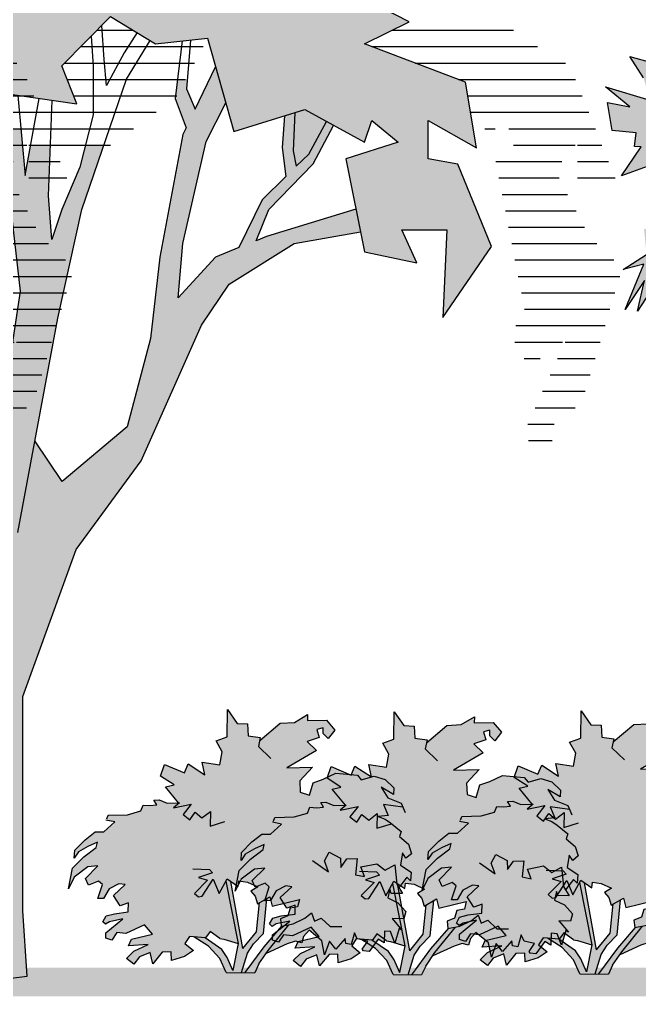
# Model space of a CAD drawing. Header units: millimetres. Extents: x 2403 to 72627, y 1744 to 50777.
# Drawn here: x 55615 to 63587, y 1921 to 14479 of the extents above; entities that cross this region are included whole.
import ezdxf

# ---------------------------------------------------------------- set-up
doc = ezdxf.new("R2010")
doc.units = ezdxf.units.MM
doc.layers.add('dwgmodels.com', color=250, linetype='Continuous')

# ---------------------------------------------------------------- blocks, each defined once
blk = doc.blocks.new('BT005')
at = {"lineweight": -2}
h = blk.add_hatch(color=256, dxfattribs=at)
h.dxf.hatch_style = 1
h.set_gradient(color1=(0, 127, 31), one_color=1, tint=1, name='INVHEMISPHERICAL')
h.paths.add_polyline_path([(-892.8, 5480.4), (-483.1, 5613.9), (-665.2, 5713.9), (-346.5, 5914.1), (-164.4, 5713.9), (131.6, 5713.9), (131.6, 5847.4), (586.8, 5580.5), (336.4, 5447.1), (1247, 5313.7), (1155.9, 5547.2), (1451.9, 5847.4), (1725, 5680.6), (2043.7, 5713.9), (2203.1, 5146.9), (2635.6, 5280.3), (2999.8, 5080.2), (3045.3, 5213.6), (3204.7, 5080.2), (2886, 4980.1), (2999.8, 4413), (3318.5, 4346.3), (3227.4, 4546.5), (3500.6, 4546.5), (3477.8, 4012.8), (3773.7, 4446.4), (3568.9, 4946.7), (3386.8, 4980.1), (3386.8, 5213.6), (3682.7, 5046.8), (3614.4, 5447.1), (2999.8, 5680.6), (3272.9, 5814), (2430.7, 6247.7), (1611.2, 6347.7), (1019.3, 6147.6), (1178.7, 5947.4), (951.1, 5947.4), (905.5, 6114.2), (427.5, 5980.8), (-50.5, 6381.1), (-346.5, 6114.2), (-892.8, 5914.1), (-983.9, 5747.3), (-1552.9, 5814), (-1666.8, 5380.4), (-1484.7, 5313.7), (-1621.2, 5213.6), (-2258.6, 5313.7), (-2326.9, 5447.1), (-2622.8, 5146.9), (-2463.5, 5080.2), (-2827.7, 4780), (-2190.3, 4613.2), (-2053.7, 4780), (-1074.9, 5146.9)])
h = blk.add_hatch(color=256, dxfattribs=at)
h.dxf.hatch_style = 1
h.set_gradient(color1=(127, 95, 63), one_color=1, tint=1, name='INVHEMISPHERICAL')
h.paths.add_polyline_path([(-647.5, 3153.7), (-813, 3588.7), (-1120.4, 3545.8), (-915.6, 3445.7), (-915.6, 3278.9), (-939.5, 3256.1), (-895.4, 2181.3), (-795.1, 1243.6), (-763.3, -41.4), (-472.7, -41.4), (-631.2, 1799.3)])
h.paths.add_polyline_path([(-1660.8, 3141.2), (-1972, 3466.1), (-2010, 3427.2), (-1735.9, 3104.2), (-2129.5, 3116.5), (-2132.3, 3042.5), (-1829.7, 3042.5), (-1388.9, 3003.9), (-1397.7, 3081.6)])
h.paths.add_polyline_path([(121, 3042.8), (34.3, 3836.4), (132.6, 4629.9), (423.2, 5292.6), (427.2, 5363.4), (289.1, 5363.4), (253.6, 5168.3), (132.8, 5463.4), (37.3, 5463.4), (131.4, 5101.2), (-88, 4454.9), (-98.2, 4536.7), (-286.1, 4075.9), (-218.2, 3374.1), (-285.9, 2380.2), (-314.1, 972.1), (-359.8, 0), (0, 0), (28.7, 806.4), (53.3, 2007.5)])
h.paths.add_polyline_path([(1638.6, 3139), (2006.1, 3967.3), (2175.7, 4215.8), (2571.4, 4464.3), (2975.5, 4534), (2947.7, 4672.4), (2401.8, 4505.7), (2340.3, 4481.1), (2416, 4671.2), (2687, 4949.2), (2811.5, 5183.7), (2635.6, 5280.3), (2512.9, 5242.5), (2497.3, 5048.5), (2519.3, 4871.4), (2375.3, 4730.8), (2234.8, 4439), (2090.9, 4381.5), (1864.7, 4133), (1893, 4464.3), (2034.3, 5085.5), (2154.4, 5320.1), (2091.8, 5542.9), (1967.3, 5282.4), (1914.6, 5406), (1919.2, 5463.4), (1860.7, 5463.4), (1846.8, 5346.4), (1913, 5168.7), (1893, 5126.9), (1751.7, 4381.5), (1695.2, 3884.5), (1553.8, 3346.1), (1158.1, 3014.8), (990.2, 3260.8), (1129.9, 4008.7), (1277.6, 4671.2), (1411.4, 5063.4), (1298.4, 5063.4), (1264.1, 4929.4), (1155.7, 4671.2), (1093.4, 4488.8), (1073.3, 4754.2), (1085.7, 5063.4), (965.7, 5063.4), (932, 4878.4), (906.1, 5163.4), (774.6, 5163.4), (818.9, 4919.8), (903.7, 4174.4), (752.8, 3188.5), (647.1, 3640), (567.9, 4230.4), (235.8, 4865.2), (170.9, 4717.2), (277.2, 4612.4), (488.6, 3813.6), (491.8, 3188.5), (647.1, 2320.2), (638.8, 662.1), (652.2, -34.7), (943.4, 0), (917.8, 399), (917.7, 1704.3), (1242.9, 2600.6)])
blk.add_line((652.2, -34.7), (943.4, 0), dxfattribs=at)
at = {"color": 0, "linetype": 'ByBlock'}
for points in [[(336.4, 5447.1), (1247, 5313.7), (1155.9, 5547.2), (1451.9, 5847.4), (1725, 5680.6), (2043.7, 5713.9), (2203.1, 5146.9), (2635.6, 5280.3), (2999.8, 5080.2), (3045.3, 5213.6), (3204.7, 5080.2), (2886, 4980.1), (2999.8, 4413), (3318.5, 4346.3), (3227.4, 4546.5), (3500.6, 4546.5), (3477.8, 4012.8), (3773.7, 4446.4), (3568.9, 4946.7), (3386.8, 4980.1), (3386.8, 5213.6), (3682.7, 5046.8), (3614.4, 5447.1), (2999.8, 5680.6), (3272.9, 5814), (2430.7, 6247.7)], [(1613.4, 5748.7), (1535.1, 5624.4), (1426.7, 5425.8), (1413.2, 5584.7), (1398.2, 5792.9)], [(1333.5, 5727.3), (1345.4, 5545), (1345.4, 5247.1), (1264.1, 4929.4), (1155.7, 4671.2), (1093.4, 4488.8), (1073.3, 4754.2), (1096.7, 5335.7)], [(1369, 5763.4), (1589.5, 5763.4)], [(3169.2, 5763.4), (3908.6, 5763.4)], [(886.3, 2704.2), (1129.9, 4008.7), (1277.6, 4671.2), (1548.7, 5465.6), (1692.8, 5700.3)], [(1888.5, 5697.7), (1846.8, 5346.4), (1913, 5168.7), (1893, 5126.9), (1751.7, 4381.5), (1695.2, 3884.5), (1553.8, 3346.1), (1158.1, 3014.8), (990.2, 3260.8)], [(1270.5, 5663.4), (2016.6, 5663.4)], [(1938.4, 5702.9), (1914.6, 5406), (1967.3, 5282.4), (2090.9, 5541.1)], [(3045.1, 5663.4), (4053.5, 5663.4)], [(1171.9, 5563.4), (1963, 5563.4)], [(3308.4, 5563.4), (4224.1, 5563.4)], [(1188.6, 5463.4), (1909.5, 5463.4)], [(3571.6, 5463.4), (4285.6, 5463.4)], [(235.8, 4865.2), (567.9, 4230.4), (647.1, 3640), (752.8, 3188.5), (903.7, 4174.4), (818.9, 4919.8), (733.6, 5388.9)], [(306.7, 5363.4), (907.8, 5363.4)], [(887.6, 5366.3), (932, 4878.4), (1017.3, 5347.3)], [(1227.6, 5363.4), (1855.9, 5363.4)], [(3628.7, 5363.4), (4325.9, 5363.4)], [(2512.9, 5242.5), (2497.3, 5048.5), (2519.3, 4871.4), (2375.3, 4730.8), (2234.8, 4439), (2090.9, 4381.5), (1864.7, 4133), (1893, 4464.3), (2034.3, 5085.5), (2154.4, 5320.1)], [(490.9, 5263.4), (1730.8, 5263.4)], [(2574.4, 5261.4), (2565.1, 5028.7), (2583.5, 4934.1), (2659.9, 5008.8), (2768.3, 5207.4)], [(3645.7, 5263.4), (4366.2, 5263.4)], [(2947.7, 4672.4), (2401.8, 4505.7), (2340.3, 4481.1), (2416, 4671.2), (2687, 4949.2), (2811.5, 5183.7)], [(722.4, 5163.4), (1591, 5163.4)], [(3732.5, 5163.4), (3796.2, 5163.4)], [(3879.5, 5163.4), (4406.6, 5163.4)], [(953.9, 5063.4), (1451.3, 5063.4)], [(3908.7, 5063.4), (4283.5, 5063.4)], [(4297.3, 5063.4), (4446.9, 5063.4)], [(3799.8, 4963.4), (4201.7, 4963.4)], [(4297.3, 4963.4), (4487.2, 4963.4)], [(3819.3, 4863.4), (4186.3, 4863.4)], [(4297.3, 4863.4), (4527.5, 4863.4)], [(3838.8, 4763.4), (4237.5, 4763.4)], [(3858.3, 4663.4), (4288.7, 4663.4)], [(943.4, 0), (917.8, 399), (917.7, 1704.3), (1242.9, 2600.6), (1638.6, 3139), (2006.1, 3967.3), (2175.7, 4215.8), (2571.4, 4464.3), (2975.5, 4534)], [(3877.8, 4563.4), (4339.9, 4563.4)], [(3897.3, 4463.4), (4416.5, 4463.4)], [(3916.8, 4363.4), (4518.9, 4363.4)], [(3936.3, 4263.4), (4555.6, 4263.4)], [(3955.8, 4163.4), (4525.6, 4163.4)], [(3975.3, 4063.4), (4495.5, 4063.4)], [(3922.1, 3963.4), (4465.5, 3963.4)], [(3915.6, 3863.4), (4207.2, 3863.4)], [(4221.8, 3863.4), (4435.5, 3863.4)], [(3972.5, 3763.4), (4070.7, 3763.4)], [(4176.3, 3763.4), (4405.4, 3763.4)], [(4130.8, 3663.4), (4375.4, 3663.4)], [(4085.3, 3563.4), (4345.4, 3563.4)], [(4039.8, 3463.4), (4282.6, 3463.4)], [(3994.3, 3363.4), (4155.2, 3363.4)], [(3998.3, 3263.4), (4143.8, 3263.4)]]:
    blk.add_lwpolyline(points, dxfattribs=at)
blk = doc.blocks.new('Bush 2 Elev_122')
h = blk.add_hatch(color=256)
h.dxf.hatch_style = 1
h.set_gradient(color1=(0, 127, 31), one_color=1, tint=1, name='SPHERICAL')
h.paths.add_polyline_path([(472.4, 1477.1), (469.1, 1569.2), (570.8, 1681.8), (363.7, 1674.5), (603.5, 1816.1), (527.2, 1888.8), (625.2, 1921.5), (607.1, 1986.8), (657.9, 2001.4), (657.9, 1954.2), (697.9, 1914.2), (752.4, 1983.2), (684.8, 2063.1), (530.8, 2059.5), (532.1, 2109.1), (425.5, 2045), (308.1, 2038), (142.2, 1898.3), (147.5, 1922.3), (47.8, 1936), (42.4, 2033.8), (-40.3, 2036.9), (-119.3, 2150.3), (-123, 1928.1), (-212.9, 1895.7), (-162.7, 1805.7), (-181, 1699.9), (-326.3, 1721.7), (-304.5, 1620), (-438.9, 1707.3), (-470.3, 1634.1), (-631.4, 1703.6), (-664.1, 1609.1), (-553, 1536.8), (-624.1, 1522), (-516.8, 1391), (-509.1, 1391.3), (-513.8, 1387.3), (-516.8, 1391), (-609.6, 1387.6), (-674.9, 1414.4), (-717.3, 1412.3), (-693.2, 1375.6), (-751.3, 1369.4), (-805.7, 1373.1), (-825.1, 1326.5), (-931.8, 1295.1), (-1089.8, 1289.8), (-1105.1, 1250.9), (-1036.4, 1236.5), (-1125.4, 1155.1), (-1194.4, 1155.9), (-1276, 1091.6), (-1361.8, 1006.3), (-1365.1, 940.9), (-1331.6, 991.9), (-1256.1, 1035.6), (-1176.6, 1071.2), (-1186, 1029.3), (-1287.5, 951.9), (-1380.7, 860.8), (-1413.1, 692.4), (-1365.1, 788.3), (-1256.1, 871.9), (-1172.4, 879.7), (-1274.3, 777.4), (-1248.8, 723), (-1168.9, 755.6), (-1136.2, 726.6), (-1172.4, 612.9), (-1126.4, 615), (-1080.3, 693.3), (-1001.9, 733.8), (-951, 726.6), (-1045.8, 639), (-991.4, 553.2), (-923.4, 578.3), (-926, 506.1), (-1038.2, 490.5), (-1107.2, 472.4), (-1132.6, 425.1), (-1111.2, 404.1), (-1078.1, 425.1), (-969.4, 447.5), (-1108.6, 335.6), (-1109.7, 292.7), (-1060, 276.2), (-1018.6, 337.7), (-946.4, 328.3), (-794.8, 399.7), (-729.5, 323.4), (-900.2, 283.5), (-923.4, 228.9), (-765.4, 239.3), (-881.6, 186), (-940.1, 127.3), (-882, 80.1), (-834.5, 139.9), (-747.6, 174.5), (-725.8, 83.7), (-649.6, 178.2), (-577.1, 179.7), (-573.9, 110.6), (-469.3, 143.1), (-395, 191.2), (-465.1, 248.7), (-428, 305.3), (-297.3, 294.4), (-260.9, 345.2), (-182.6, 288.5), (-148.6, 283.3), (-33, 248.7), (-133.3, 754.9), (-122.9, 773.8), (-33, 712.3), (-26.7, 757.3), (42.4, 747.8), (127.7, 708.4), (69.6, 672.1), (105.2, 631.7), (124, 571), (225.7, 628.5), (243.9, 552.3), (465.4, 606.7), (450.9, 545), (389.2, 534.1), (370.9, 472.7), (310.2, 448.6), (316.5, 388.8), (379.6, 400.4), (211.9, 192.2), (194.8, 167.3), (366.7, 244.6), (433.7, 266.5), (485, 254), (499.6, 306.3), (543.6, 355.5), (647.2, 270.7), (670.2, 155.6), (710.3, 266.3), (760.2, 201.7), (837.5, 287.5), (843.4, 247.7), (886.8, 240.4), (914, 335.6), (936, 285.4), (1020.7, 266.5), (976.8, 201.7), (986.7, 189.1), (1032.2, 182.3), (1106.5, 282.2), (1154.6, 254), (1156.2, 349.2), (1205.9, 344.5), (1240.4, 252.1), (1277.9, 381.2), (1219.2, 450.1), (1314.2, 448.6), (1330.4, 507.2), (1264.5, 579.4), (1183.9, 619.7), (1199.6, 690.3), (1212.2, 655.8), (1304.1, 655), (1274.5, 701.7), (1338.8, 787.1), (1368.1, 756.2), (1373.3, 828.4), (1287.5, 884.9), (1303.2, 984.3), (1331.5, 941.4), (1376.5, 978), (1351.4, 1054.4), (1278.1, 1118.2), (1292.8, 1158.5), (1206.4, 1229.2), (1162, 1257.4), (1106.5, 1280.4), (1187.1, 1287.7), (1149.4, 1376.7), (1306.2, 1356), (1291.7, 1389.2), (1183.9, 1432.6), (1130.6, 1517.9), (1230, 1458.3), (1232.1, 1512.7), (1162.7, 1581), (1072, 1606.9), (968.4, 1578.6), (938.1, 1616.3), (762.3, 1632), (657.9, 1583.7), (578, 1554.7), (546.7, 1453.1)])
h = blk.add_hatch(color=256)
h.dxf.hatch_style = 1
h.set_gradient(color1=(127, 95, 63), one_color=1, tint=1, name='SPHERICAL')
h.paths.add_polyline_path([(211.9, 192.2), (379.6, 400.4), (323.6, 390.1), (178.7, 221.8), (24.2, 11.7), (103.3, 10.8), (136.5, 82.4)])
h.paths.add_polyline_path([(173.1, 329.9), (201.6, 614.9), (140.1, 580.1), (116.7, 343.4), (6.5, 206.4), (-92.4, 752.9), (-122.9, 773.8), (-133.3, 754.9), (-33, 248.7), (-75.6, 29.7), (-120.9, 134.2), (-164.8, 200.1), (-302, 294.8), (-392.1, 302.3), (-272.6, 225.7), (-180.5, 127.4), (-129.2, 13.3), (-5.2, 12), (42, 170.4), (91.3, 245.7)])
blk.add_line((-129.2, 13.3), (103.3, 10.8))
at = {"layer": 'dwgmodels.com', "linetype": 'Continuous'}
for p, q in [((-123, 1928.1), (-119.3, 2150.3)), ((-119.3, 2150.3), (-40.3, 2036.9)), ((425.5, 2045), (532.1, 2109.1)), ((532.1, 2109.1), (530.8, 2059.5)), ((-40.3, 2036.9), (42.4, 2033.8)), ((42.4, 2033.8), (47.8, 1936)), ((142.2, 1898.3), (308.1, 2038)), ((308.1, 2038), (425.5, 2045)), ((530.8, 2059.5), (684.8, 2063.1)), ((657.9, 2001.4), (607.1, 1986.8)), ((607.1, 1986.8), (625.2, 1921.5)), ((657.9, 1954.2), (657.9, 2001.4)), ((684.8, 2063.1), (752.4, 1983.2)), ((-212.9, 1895.7), (-123, 1928.1)), ((47.8, 1936), (147.5, 1922.3)), ((147.5, 1922.3), (131.3, 1848.8)), ((625.2, 1921.5), (527.2, 1888.8)), ((697.9, 1914.2), (657.9, 1954.2)), ((752.4, 1983.2), (697.9, 1914.2)), ((-162.7, 1805.7), (-212.9, 1895.7)), ((131.3, 1848.8), (233, 1750.8)), ((527.2, 1888.8), (603.5, 1816.1)), ((-181, 1699.9), (-162.7, 1805.7)), ((603.5, 1816.1), (363.7, 1674.5)), ((-664.1, 1609.1), (-631.4, 1703.6)), ((-631.4, 1703.6), (-470.3, 1634.1)), ((-470.3, 1634.1), (-438.9, 1707.3)), ((-438.9, 1707.3), (-304.5, 1620)), ((-304.5, 1620), (-326.3, 1721.7)), ((-326.3, 1721.7), (-181, 1699.9)), ((363.7, 1674.5), (570.8, 1681.8)), ((570.8, 1681.8), (469.1, 1569.2)), ((-553, 1536.8), (-664.1, 1609.1)), ((657.9, 1583.7), (762.3, 1632)), ((762.3, 1632), (938.1, 1616.3)), ((938.1, 1616.3), (968.4, 1578.6)), ((968.4, 1578.6), (1072, 1606.9)), ((1072, 1606.9), (1162.7, 1581)), ((-624.1, 1522), (-553, 1536.8)), ((-516.8, 1391), (-624.1, 1522)), ((469.1, 1569.2), (472.4, 1477.1)), ((546.7, 1453.1), (578, 1554.7)), ((578, 1554.7), (657.9, 1583.7)), ((1230, 1458.3), (1130.6, 1517.9)), ((1130.6, 1517.9), (1183.9, 1432.6)), ((1162.7, 1581), (1232.1, 1512.7)), ((1232.1, 1512.7), (1230, 1458.3)), ((472.4, 1477.1), (546.7, 1453.1)), ((1183.9, 1432.6), (1291.7, 1389.2)), ((-825.1, 1326.5), (-805.7, 1373.1)), ((-805.7, 1373.1), (-751.3, 1369.4)), ((-751.3, 1369.4), (-693.2, 1375.6)), ((-717.3, 1412.3), (-674.9, 1414.4)), ((-693.2, 1375.6), (-717.3, 1412.3)), ((-674.9, 1414.4), (-609.6, 1387.6)), ((-609.6, 1387.6), (-509.1, 1391.3)), ((-509.1, 1391.3), (-558.2, 1349.5)), ((-558.2, 1349.5), (-413.5, 1380.3)), ((-413.5, 1380.3), (-478.9, 1296.8)), ((1306.2, 1356), (1149.4, 1376.7)), ((1149.4, 1376.7), (1187.1, 1287.7)), ((1291.7, 1389.2), (1325.3, 1312.4)), ((-1101.3, 1260.5), (-1089.8, 1289.8)), ((-1089.8, 1289.8), (-931.8, 1295.1)), ((-931.8, 1295.1), (-825.1, 1326.5)), ((-478.9, 1296.8), (-424.4, 1253.2)), ((-424.4, 1253.2), (-381.4, 1316)), ((-381.4, 1316), (-327, 1268.9)), ((-327, 1268.9), (-257.3, 1322.2)), ((-257.3, 1322.2), (-260.9, 1202.4)), ((1187.1, 1287.7), (1106.5, 1280.4)), ((1106.5, 1280.4), (1162, 1257.4)), ((-1125.4, 1155.1), (-1036.4, 1236.5)), ((-1036.4, 1236.5), (-1108.6, 1251.6)), ((-260.9, 1202.4), (-141.1, 1238.7)), ((1162, 1257.4), (1206.4, 1229.2)), ((1206.4, 1229.2), (1292.8, 1158.5)), ((-1276, 1091.6), (-1194.4, 1155.9)), ((-1194.4, 1155.9), (-1125.4, 1155.1)), ((1292.8, 1158.5), (1278.1, 1118.2)), ((1278.1, 1118.2), (1351.4, 1054.4)), ((-1361.8, 1006.3), (-1276, 1091.6)), ((-1256.1, 1035.6), (-1331.6, 991.9)), ((-1176.6, 1071.2), (-1256.1, 1035.6)), ((-1186, 1029.3), (-1176.6, 1071.2)), ((1351.4, 1054.4), (1376.5, 978)), ((-1365.1, 940.9), (-1361.8, 1006.3)), ((-1331.6, 991.9), (-1365.1, 940.9)), ((-1287.5, 951.9), (-1186, 1029.3)), ((669.1, 919.4), (706.8, 990.6)), ((706.8, 990.6), (798.9, 940.4)), ((1303.2, 984.3), (1287.5, 884.9)), ((1331.5, 941.4), (1303.2, 984.3)), ((1376.5, 978), (1331.5, 941.4)), ((-1380.7, 860.8), (-1287.5, 951.9)), ((-1274.3, 777.4), (-1172.4, 879.7)), ((-1172.4, 879.7), (-1256.1, 871.9)), ((572.9, 922.6), (701.6, 831.6)), ((701.6, 831.6), (669.1, 919.4)), ((798.9, 940.4), (802.2, 867.1)), ((802.2, 867.1), (850.2, 936.2)), ((850.2, 936.2), (933.9, 939.3)), ((933.9, 939.3), (920.8, 807)), ((965.3, 870.3), (1095, 896.4)), ((1095, 896.4), (1162, 843.1)), ((1162, 843.1), (1240.4, 888.1)), ((1240.4, 888.1), (1257.2, 729)), ((1287.5, 884.9), (1373.3, 828.4)), ((-1413.1, 692.4), (-1380.7, 860.8)), ((-1256.1, 871.9), (-1365.1, 788.3)), ((-402.6, 853.7), (-264.6, 850.1)), ((-240.1, 821.1), (-354.2, 784.5)), ((-264.6, 850.1), (-240.1, 821.1)), ((920.8, 807), (993.5, 792.8)), ((993.5, 792.8), (965.3, 870.3)), ((1373.3, 828.4), (1368.1, 756.2)), ((-1365.1, 788.3), (-1413.1, 692.4)), ((-1248.8, 723), (-1274.3, 777.4)), ((-1168.9, 755.6), (-1248.8, 723)), ((-1172.4, 612.9), (-1136.2, 726.6)), ((-1136.2, 726.6), (-1168.9, 755.6)), ((-1001.9, 733.8), (-1080.3, 693.3)), ((-1045.8, 639), (-951, 726.6)), ((-951, 726.6), (-1001.9, 733.8)), ((-282.7, 762.9), (-387.7, 655.8)), ((-354.2, 784.5), (-282.7, 762.9)), ((-326.3, 632.2), (-235.5, 770.2)), ((-235.5, 770.2), (-188.3, 653.9)), ((-188.3, 653.9), (-122.9, 773.8)), ((-133.3, 754.9), (-33, 248.7)), ((-122.9, 773.8), (-33, 712.3)), ((6.5, 206.4), (-92.4, 752.9)), ((-33, 712.3), (-26.7, 757.3)), ((-26.7, 757.3), (42.4, 747.8)), ((42.4, 747.8), (127.7, 708.4)), ((1257.2, 729), (1304.1, 655)), ((1338.8, 787.1), (1274.5, 701.7)), ((1368.1, 756.2), (1338.8, 787.1)), ((-1080.3, 693.3), (-1126.4, 615)), ((-991.4, 553.2), (-1045.8, 639)), ((-387.7, 655.8), (-355.4, 628.5)), ((127.7, 708.4), (69.6, 672.1)), ((69.6, 672.1), (105.2, 631.7)), ((1199.6, 690.3), (1183.9, 619.7)), ((1212.2, 655.8), (1199.6, 690.3)), ((1304.1, 655), (1212.2, 655.8)), ((-1126.4, 615), (-1172.4, 612.9)), ((-923.4, 578.3), (-991.4, 553.2)), ((-926, 506.1), (-923.4, 578.3)), ((-355.4, 628.5), (-326.3, 632.2)), ((105.2, 631.7), (124, 571)), ((116.7, 343.4), (140.1, 580.1)), ((124, 571), (225.7, 628.5)), ((173.1, 329.9), (201.6, 614.9)), ((225.7, 628.5), (243.9, 552.3)), ((243.9, 552.3), (465.4, 606.7)), ((465.4, 606.7), (450.9, 545)), ((1183.9, 619.7), (1264.5, 579.4)), ((1264.5, 579.4), (1330.4, 507.2)), ((-1107.2, 472.4), (-1038.2, 490.5)), ((-1038.2, 490.5), (-926, 506.1)), ((389.2, 534.1), (370.9, 472.7)), ((450.9, 545), (389.2, 534.1)), ((509, 454.2), (562.4, 496.7)), ((562.4, 496.7), (587.5, 430.8)), ((1330.4, 507.2), (1314.2, 448.6)), ((-1132.6, 425.1), (-1107.2, 472.4)), ((-1111.2, 404.1), (-1132.6, 425.1)), ((-1078.1, 425.1), (-1111.2, 404.1)), ((-1108.6, 335.6), (-969.4, 447.5)), ((-969.4, 447.5), (-1078.1, 425.1)), ((-794.8, 399.7), (-946.4, 328.3)), ((-729.5, 323.4), (-794.8, 399.7)), ((211.9, 192.2), (379.6, 400.4)), ((370.9, 472.7), (310.2, 448.6)), ((310.2, 448.6), (316.5, 388.8)), ((316.5, 388.8), (413.8, 406.7)), ((413.8, 406.7), (509, 454.2)), ((587.5, 430.8), (643, 454.9)), ((643, 454.9), (716, 385.2)), ((1314.2, 448.6), (1219.2, 450.1)), ((1219.2, 450.1), (1298, 357.6)), ((-1109.7, 292.7), (-1108.6, 335.6)), ((-1018.6, 337.7), (-1060, 276.2)), ((-946.4, 328.3), (-1018.6, 337.7)), ((-900.2, 283.5), (-729.5, 323.4)), ((-260.9, 345.2), (-297.3, 294.4)), ((-182.6, 288.5), (-260.9, 345.2)), ((6.5, 206.4), (116.7, 343.4)), ((91.3, 245.7), (173.1, 329.9)), ((178.7, 221.8), (323.6, 390.1)), ((543.6, 355.5), (499.6, 306.3)), ((647.2, 270.7), (543.6, 355.5)), ((716, 385.2), (810.5, 385.2)), ((914, 335.6), (886.8, 240.4)), ((936, 285.4), (914, 335.6)), ((1156.2, 349.2), (1154.6, 254)), ((1205.9, 344.5), (1156.2, 349.2)), ((1240.4, 252.1), (1205.9, 344.5)), ((1275, 371.2), (1240.4, 252.1)), ((1298, 357.6), (1275, 371.2)), ((-1060, 276.2), (-1109.7, 292.7)), ((-923.4, 228.9), (-900.2, 283.5)), ((-765.4, 239.3), (-923.4, 228.9)), ((-881.6, 186), (-765.4, 239.3)), ((-428, 305.3), (-465.1, 248.7)), ((-465.1, 248.7), (-395, 191.2)), ((-297.3, 294.4), (-428, 305.3)), ((-272.6, 225.7), (-392.1, 302.3)), ((-164.8, 200.1), (-302, 294.8)), ((-182.6, 288.5), (-148.6, 283.3)), ((-148.6, 283.3), (-33, 248.7)), ((-33, 248.7), (-75.6, 29.7)), ((42, 170.4), (91.3, 245.7)), ((366.7, 244.6), (194.8, 167.3)), ((433.7, 266.5), (366.7, 244.6)), ((485, 254), (433.7, 266.5)), ((499.6, 306.3), (485, 254)), ((670.2, 155.6), (647.2, 270.7)), ((710.3, 266.3), (670.2, 155.6)), ((760.2, 201.7), (710.3, 266.3)), ((837.5, 287.5), (760.2, 201.7)), ((843.4, 247.7), (837.5, 287.5)), ((886.8, 240.4), (843.4, 247.7)), ((1020.7, 266.5), (936, 285.4)), ((976.8, 201.7), (1020.7, 266.5)), ((1106.5, 282.2), (1032.2, 182.3)), ((1154.6, 254), (1106.5, 282.2)), ((-940.1, 127.3), (-881.6, 186)), ((-747.6, 174.5), (-834.5, 139.9)), ((-725.8, 83.7), (-747.6, 174.5)), ((-649.6, 178.2), (-725.8, 83.7)), ((-577.1, 179.7), (-649.6, 178.2)), ((-573.9, 110.6), (-577.1, 179.7)), ((-395, 191.2), (-469.3, 143.1)), ((-180.5, 127.4), (-272.6, 225.7)), ((-120.9, 134.2), (-164.8, 200.1)), ((-5.2, 12), (42, 170.4)), ((24.2, 11.7), (178.7, 221.8)), ((136.5, 82.4), (211.9, 192.2)), ((986.7, 189.1), (976.8, 201.7)), ((1032.2, 182.3), (986.7, 189.1)), ((-882, 80.1), (-940.1, 127.3)), ((-834.5, 139.9), (-882, 80.1)), ((-469.3, 143.1), (-573.9, 110.6)), ((-129.2, 13.3), (-180.5, 127.4)), ((-74.8, 28), (-120.9, 134.2)), ((136.5, 82.4), (103.3, 10.8))]:
    blk.add_line(p, q, dxfattribs=at)
blk = doc.blocks.new('I_SITE2D_TREE_ELEV_Deciduous 4_P')
at = {"color": 0, "linetype": 'ByBlock', "lineweight": -2}
for points in [[(-5.197, 13.51), (-5.516, 13.015), (-5.385, 13.609), (-5.76, 13.044), (-5.393, 13.927), (-5.795, 13.826), (-5.343, 14.112)], [(-5.187, 15.877), (-5.828, 15.644), (-5.447, 16.202), (-5.579, 16.213), (-5.542, 16.476), (-6.008, 16.522), (-6.102, 17.067), (-5.667, 16.981), (-6.141, 17.369), (-5.277, 17.112)], [(-5.4, 17.545), (-5.668, 17.959), (-5.248, 17.843)]]:
    blk.add_lwpolyline(points, dxfattribs=at)
blk = doc.blocks.new('*U8')
at = {"layer": 'dwgmodels.com', "color": 69, "linetype": 'Continuous', "lineweight": -3, "xscale": 663.9147824727843, "yscale": 663.9147824727843, "zscale": 663.9147824727843}
blk.add_blockref('I_SITE2D_TREE_ELEV_Deciduous 4_P', (0, 0), dxfattribs=at)
blk = doc.blocks.new('tree 1 side')
at = {"lineweight": -2}
h = blk.add_hatch(color=256, dxfattribs=at)
h.dxf.hatch_style = 1
h.set_gradient(color1=(0, 127, 31), one_color=1, tint=1, name='SPHERICAL')
h.paths.add_polyline_path([(0.1229, 4.7235), (0.0064, 4.783), (-0.1571, 4.8227), (-0.3184, 4.86), (-0.3424, 4.939), (-0.2127, 4.9885), (-0.1975, 4.8923), (-0.0543, 4.9269), (-0.1343, 5.0841), (-0.1161, 5.0952), (-0.1264, 5.2133), (-0.2008, 5.1891), (-0.2144, 5.1198), (-0.3014, 5.0484), (-0.3302, 5.1453), (-0.3624, 5.2684), (-0.1783, 5.2437), (-0.1766, 5.3271), (-0.3037, 5.3309), (-0.2181, 5.4087), (-0.3457, 5.4864), (-0.4271, 5.3647), (-0.4587, 5.2509), (-0.5728, 5.312), (-0.5356, 5.4239), (-0.4884, 5.4972), (-0.5596, 5.5524), (-0.6067, 5.483), (-0.6331, 5.4303), (-0.6831, 5.6316), (-0.7667, 5.6657), (-0.7899, 5.5594), (-0.7355, 5.4869), (-0.7039, 5.3979), (-0.7909, 5.41), (-0.8497, 5.4748), (-0.9212, 5.476), (-0.884, 5.5895), (-0.9809, 5.6777), (-0.9742, 5.4507), (-1.0605, 5.5105), (-1.1108, 5.5885), (-1.191, 5.6224), (-1.2503, 5.5815), (-1.2949, 5.5297), (-1.2866, 5.7361), (-1.2334, 5.7319), (-1.2523, 5.8362), (-1.2945, 5.7865), (-1.2549, 5.9835), (-1.3637, 6.0842), (-1.4265, 6.1367), (-1.4813, 6.0381), (-1.6249, 6.104), (-1.524, 5.847), (-1.5919, 6.0054), (-1.733, 6.0144), (-1.6059, 5.7975), (-1.7018, 5.7879), (-1.7381, 5.909), (-1.8771, 5.9475), (-1.7883, 5.8102), (-1.7474, 5.6668), (-2.0337, 5.7521), (-1.8768, 5.6236), (-2.0209, 5.6521), (-1.9898, 5.4716), (-1.8354, 5.4562), (-1.8475, 5.3693), (-1.8039, 5.3655), (-1.9299, 5.1806), (-1.7176, 5.2579), (-1.6626, 5.3269), (-1.5754, 5.2727), (-1.7187, 5.1523), (-1.6034, 5.0212), (-1.5587, 5.123), (-1.4858, 5.1513), (-1.4541, 5.1117), (-1.5523, 5.009), (-1.579, 4.9149), (-1.3865, 4.8994), (-1.3171, 5.0199), (-1.243, 4.9521), (-1.2987, 4.9054), (-1.3775, 4.8035), (-1.2948, 4.8216), (-1.191, 4.7928), (-1.237, 4.5342), (-1.5394, 4.7794), (-1.4462, 4.6499), (-1.587, 4.6646), (-1.5648, 4.7488), (-1.6707, 4.78), (-1.7854, 4.8412), (-1.7695, 4.6734), (-1.919, 4.5789), (-1.7861, 4.6123), (-1.9076, 4.3198), (-1.7832, 4.507), (-1.8268, 4.3102), (-1.7212, 4.4739), (-1.6323, 4.4657), (-1.7457, 4.2944), (-1.5892, 4.2869), (-1.5068, 4.3823), (-1.5214, 4.4921), (-1.3351, 4.4434), (-1.4215, 4.418), (-1.3494, 4.2276), (-1.2234, 4.4023), (-1.0994, 4.3349), (-1.1273, 4.4636), (-0.877, 4.4453), (-0.8784, 4.2504), (-1.0036, 4.3098), (-1.0835, 4.2506), (-1.1835, 4.2037), (-1.282, 4.0931), (-1.1234, 3.9997), (-0.9408, 4.0267), (-0.8521, 3.9332), (-0.9701, 3.7951), (-0.8275, 3.8184), (-0.8733, 3.6933), (-0.6722, 3.7035), (-0.6219, 3.5437), (-0.6128, 3.6984), (-0.5208, 3.6622), (-0.4371, 3.6644), (-0.5154, 3.7733), (-0.4169, 3.7549), (-0.2052, 3.8203), (-0.1096, 3.8237), (-0.1659, 3.6809), (-0.0508, 3.6754), (-0.0727, 3.5969), (0.0546, 3.6328), (0.1186, 3.8071), (0.2035, 3.7871), (0.1362, 3.6767), (0.2181, 3.5949), (0.3584, 3.616), (0.3549, 3.7576), (0.4589, 3.8521), (0.6208, 3.8267), (0.6237, 3.8879), (0.7094, 3.8861), (0.8158, 3.7815), (0.8986, 3.6838), (1.0865, 3.5373), (1.0124, 3.5329), (0.9277, 3.5074), (0.8928, 3.5625), (0.7812, 3.5224), (0.8522, 3.4275), (0.7923, 3.4224), (0.9583, 3.3525), (0.874, 3.2531), (0.983, 3.2519), (0.9854, 3.254), (1.1515, 3.1506), (1.0877, 3.2309), (1.0586, 3.3357), (1.1743, 3.2467), (1.3048, 3.1966), (1.2372, 3.3971), (1.3597, 3.2974), (1.5157, 3.2803), (1.4057, 3.3452), (1.3524, 3.441), (1.3366, 3.5275), (1.204, 3.5356), (1.0546, 3.6184), (1.1295, 3.6528), (1.1128, 3.8366), (1.316, 3.8428), (1.1156, 3.978), (1.0593, 3.929), (0.9255, 3.9951), (0.8202, 4.1211), (1.0024, 4.1522), (0.8652, 4.2304), (0.7531, 4.1801), (0.6623, 4.1946), (0.7272, 4.2569), (0.663, 4.2918), (0.6639, 4.3174), (0.6063, 4.3525), (0.4611, 4.3117), (0.5087, 4.1782), (0.3653, 4.2583), (0.362, 4.354), (0.2768, 4.4018), (0.243, 4.4097), (0.2225, 4.3965), (0.2136, 4.3753), (0.2244, 4.3526), (0.2884, 4.3138), (0.4127, 4.1686), (0.4128, 4.1708), (0.4301, 4.0802), (0.3849, 4.0864), (0.2558, 4.1306), (0.2624, 4.0667), (0.1863, 4.0561), (0.2068, 3.9398), (0.073, 3.9343), (0.1191, 4.0179), (0.0352, 4.01), (-0.1212, 3.9118), (-0.1707, 3.9937), (-0.3034, 4.012), (-0.3298, 3.9121), (-0.4429, 4.0068), (-0.5572, 4.064), (-0.6275, 4.0554), (-0.7505, 4.1807), (-0.6703, 4.1927), (-0.6084, 4.204), (-0.5132, 4.1517), (-0.2415, 4.059), (-0.2416, 4.0568), (0.0352, 4.01), (0.1191, 4.0179), (0.073, 3.9343), (0.2068, 3.9398), (0.1863, 4.0561), (0.2624, 4.0667), (0.2558, 4.1306), (0.3849, 4.0864), (0.4301, 4.0802), (0.4134, 4.1677), (0.2884, 4.3138), (0.2244, 4.3526), (0.2136, 4.3753), (0.2225, 4.3965), (0.243, 4.4097), (0.2768, 4.4018), (0.2839, 4.5151), (0.4344, 4.5358), (0.6, 4.5534), (0.7299, 4.5613), (1.023, 4.4995), (1.0899, 4.4366), (1.1153, 4.3496), (1.002, 4.3454), (1.1044, 4.1592), (1.1618, 4.3235), (1.2106, 4.17), (1.3371, 4.2833), (1.2936, 4.3712), (1.3609, 4.3179), (1.4474, 4.1768), (1.5009, 4.0845), (1.5532, 4.1797), (1.6123, 4.1689), (1.7512, 4.0787), (1.6909, 4.2782), (1.6102, 4.3736), (1.77, 4.3523), (1.7768, 4.2446), (1.8025, 4.1518), (1.877, 4.2613), (1.917, 4.1344), (2.0527, 4.108), (2.1862, 4.1073), (2.1019, 4.175), (2.0372, 4.2838), (2.1457, 4.3064), (2.073, 4.3195), (1.9905, 4.3872), (1.9245, 4.504), (2.0659, 4.5012), (1.9172, 4.6015), (1.8698, 4.6913), (1.8313, 4.6335), (1.8213, 4.5925), (1.7453, 4.6177), (1.7949, 4.7409), (1.7342, 4.7177), (1.638, 4.7501), (1.5947, 4.7124), (1.6481, 4.6303), (1.5876, 4.5656), (1.4517, 4.6341), (1.437, 4.7899), (1.5582, 4.7801), (1.4958, 4.8547), (1.4822, 4.9372), (1.7, 4.883), (1.6073, 5.0227), (1.5345, 5.0796), (1.4891, 5.0818), (1.4489, 5.0382), (1.3959, 5.1283), (1.4603, 5.1451), (1.3834, 5.3295), (1.5636, 5.2731), (1.516, 5.1441), (1.659, 5.1054), (1.6384, 5.2559), (1.6481, 5.327), (1.7386, 5.3068), (1.8171, 5.249), (1.745, 5.1928), (1.9249, 5.1268), (2.047, 5.1845), (1.9648, 5.2601), (1.9248, 5.3734), (2.0769, 5.2746), (2.0447, 5.3867), (2.0408, 5.3877), (1.9208, 5.5048), (1.7932, 5.4968), (1.801, 5.4112), (1.6886, 5.4722), (1.7234, 5.5342), (1.6671, 5.5585), (1.5597, 5.5222), (1.5375, 5.6403), (1.633, 5.7232), (1.6632, 5.6422), (1.7585, 5.6041), (1.7463, 5.6803), (1.8382, 5.6418), (1.9178, 5.5607), (1.9315, 5.6794), (1.8753, 5.7991), (1.9208, 5.835), (2.0601, 5.7544), (2.0008, 5.5965), (2.1188, 5.6044), (2.155, 5.6942), (2.2133, 5.6658), (2.1851, 5.5757), (2.1723, 5.4746), (2.3296, 5.4375), (2.2566, 5.6217), (2.4529, 5.4372), (2.4951, 5.5227), (2.4954, 5.6602), (2.6372, 5.6654), (2.4307, 5.8043), (2.4389, 5.8556), (2.4905, 5.8054), (2.6863, 5.8596), (2.5194, 5.9932), (2.457, 6.1019), (2.5439, 6.0898), (2.653, 6.0425), (2.6234, 6.1235), (2.5208, 6.1881), (2.502, 6.2469), (2.7049, 6.2468), (2.5562, 6.3455), (2.4275, 6.3994), (2.3337, 6.3505), (2.3843, 6.2924), (2.2099, 6.3405), (2.259, 6.4177), (2.1756, 6.4552), (2.0081, 6.5292), (1.9246, 6.4474), (1.772, 6.465), (1.6228, 6.4221), (1.4589, 6.4402), (1.3305, 6.5833), (1.1693, 6.6348), (0.9951, 6.7347), (0.931, 6.7258), (0.877, 6.7125), (0.7908, 6.7047), (0.7157, 6.7146), (0.6527, 6.7273), (0.5457, 6.6886), (0.4367, 6.6564), (0.438, 6.7152), (0.4691, 6.7145), (0.3749, 6.906), (0.4511, 6.9199), (0.5078, 6.8098), (0.5741, 6.7469), (0.6257, 6.7803), (0.6113, 6.8605), (0.7045, 6.8481), (0.7829, 6.8244), (0.7346, 6.9421), (0.8778, 6.9773), (0.6033, 7.1075), (0.5296, 7.3122), (0.5441, 7.4013), (0.4765, 7.4006), (0.3985, 7.3503), (0.3742, 7.4254), (0.5243, 7.5693), (0.4478, 7.6327), (0.3134, 7.7323), (0.4232, 7.7827), (0.4355, 7.8736), (0.314, 7.7919), (0.2644, 7.8364), (0.3767, 7.9384), (0.2781, 8.0744), (0.3428, 8.1429), (0.2824, 8.1634), (0.2718, 8.2395), (0.285, 8.3843), (0.1018, 8.2261), (0.1712, 8.1329), (0.0457, 7.9679), (-0.0298, 7.9221), (0.0022, 7.8069), (-0.1358, 7.8692), (-0.1937, 7.7407), (-0.242, 7.8584), (-0.2994, 7.7759), (-0.3171, 7.7029), (-0.5061, 7.7438), (-0.4544, 7.6601), (-0.3948, 7.6112), (-0.2434, 7.58), (-0.3467, 7.452), (-0.2403, 7.5145), (-0.2576, 7.404), (-0.4171, 7.477), (-0.4485, 7.4865), (-0.5459, 7.4116), (-0.6069, 7.502), (-0.7663, 7.6608), (-0.7337, 7.5581), (-0.7774, 7.5125), (-0.8637, 7.4547), (-0.9405, 7.347), (-0.8259, 7.3796), (-1.0006, 7.2203), (-0.9575, 7.0751), (-1.0718, 7.1442), (-1.1909, 7.2334), (-1.1763, 7.0878), (-1.2974, 7.0022), (-1.1825, 6.875), (-1.2819, 6.9116), (-1.3636, 6.8678), (-1.2662, 6.7898), (-1.4127, 6.6736), (-1.4974, 6.8146), (-1.5523, 6.7479), (-1.465, 6.6602), (-1.5904, 6.5349), (-1.7073, 6.586), (-1.6582, 6.4484), (-1.7435, 6.4587), (-1.8527, 6.3742), (-1.7774, 6.2854), (-1.7821, 6.2339), (-1.6938, 6.287), (-1.6061, 6.2908), (-1.5218, 6.2708), (-1.4886, 6.2175), (-1.5088, 6.1628), (-1.6338, 6.1267), (-1.6249, 6.104), (-1.4813, 6.0381), (-1.4265, 6.1367), (-1.3637, 6.0842), (-1.2549, 5.9835), (-1.2945, 5.7865), (-1.2523, 5.8362), (-1.2334, 5.7319), (-1.2866, 5.7361), (-1.2949, 5.5297), (-1.2503, 5.5815), (-1.191, 5.6224), (-1.1108, 5.5885), (-1.0605, 5.5105), (-0.9742, 5.4507), (-0.9809, 5.6777), (-0.884, 5.5895), (-0.9212, 5.476), (-0.8497, 5.4748), (-0.7909, 5.41), (-0.7039, 5.3979), (-0.7355, 5.4869), (-0.7899, 5.5594), (-0.7667, 5.6657), (-0.6831, 5.6316), (-0.6331, 5.4303), (-0.6067, 5.483), (-0.5596, 5.5524), (-0.4884, 5.4972), (-0.5356, 5.4239), (-0.5728, 5.312), (-0.4587, 5.2509), (-0.4271, 5.3647), (-0.3457, 5.4864), (-0.2181, 5.4087), (-0.3037, 5.3309), (-0.1766, 5.3271), (-0.1783, 5.2437), (-0.3624, 5.2684), (-0.3302, 5.1453), (-0.3014, 5.0484), (-0.2144, 5.1198), (-0.2008, 5.1891), (-0.1264, 5.2133), (-0.1161, 5.0952), (-0.0793, 5.1531), (-0.0098, 5.1083), (-0.0097, 5.2771), (0.0743, 5.2514), (0.1454, 5.2759), (0.1075, 5.1481), (0.0488, 5.0498), (0.1463, 5.0809)])
h.paths.add_polyline_path([(0.6813, 5.9979), (0.6016, 6.1609), (0.6751, 6.1534), (0.6995, 6.1283), (0.6769, 6.0715)], flags=16)
h.paths.add_polyline_path([(0.92, 5.9984), (0.835, 6.1696), (0.8056, 6.1374), (0.7836, 6.1402), (0.7902, 6.2774), (0.8579, 6.1963), (0.9846, 6.101), (0.9577, 6.0381)], flags=16)
h.paths.add_polyline_path([(0.2522, 5.9248), (0.1956, 5.9076), (0.2113, 6.0205), (-0.0168, 6.169), (-0.1871, 6.2209), (-0.5759, 6.3726), (-0.7661, 6.4237), (-0.9484, 6.5381), (-0.6336, 6.4609, 0.11871), (-0.6133, 6.4608), (-0.3436, 6.5245), (-0.3236, 6.4431, 0.296835), (-0.2893, 6.4109), (-0.1513, 6.3863), (-0.038, 6.3375, 0.141385), (-0.0143, 6.3345), (0.1097, 6.3538), (0.2042, 6.3351), (0.2869, 6.2698)], flags=16)
h.paths.add_polyline_path([(0.5634, 6.1928), (0.5154, 6.1889), (0.4744, 6.1988), (0.4473, 6.2143), (0.4313, 6.2588), (0.4485, 6.2859), (0.4676, 6.3048), (0.4973, 6.3091), (0.5427, 6.295), (0.6543, 6.2163)], flags=16)
h.paths.add_polyline_path([(0.7362, 6.23), (0.6738, 6.2552), (0.5675, 6.3137), (0.4645, 6.3703), (0.4071, 6.3714), (0.413, 6.4109), (0.4409, 6.459), (0.5419, 6.4445), (0.6729, 6.4024), (0.7283, 6.3497)], flags=16)
h.paths.add_polyline_path([(0.8218, 6.3077), (0.6779, 6.4595), (0.598, 6.4992), (0.5368, 6.5044), (0.4488, 6.4927), (0.4059, 6.5584), (0.4168, 6.6192), (0.4686, 6.6207), (0.5636, 6.648), (0.6246, 6.6752), (0.6942, 6.6815), (0.7413, 6.6673), (0.8142, 6.6479), (0.8858, 6.6126), (0.9298, 6.569), (0.9531, 6.5219), (0.9794, 6.4911), (1.0284, 6.4688), (1.0794, 6.4187), (1.0793, 6.3687), (1.0985, 6.32), (1.1525, 6.2839), (1.1922, 6.2359), (1.0483, 6.269), (0.9879, 6.2537), (0.9914, 6.2439)], flags=16)
h.paths.add_polyline_path([(0.0824, 5.9153), (0.0155, 5.9305), (-0.0618, 5.8944), (-0.0112, 5.9914), (-0.158, 6.082), (-0.1266, 5.9549), (-0.2225, 6.0271), (-0.234, 5.9902), (-0.2505, 5.941), (-0.2767, 5.8928), (-0.3822, 5.9337), (-0.4243, 5.9675), (-0.3158, 5.9901), (-0.4121, 6.0919), (-0.2935, 6.1584), (-0.1858, 6.1652), (-0.0252, 6.1131), (0.0704, 6.033)], flags=16)
h.paths.add_polyline_path([(0.2797, 6.3673), (0.0428, 6.4167), (-0.006, 6.431), (0.0204, 6.4831), (0.1073, 6.517), (0.1896, 6.5267), (0.2872, 6.5243), (0.2871, 6.5221)], flags=16)
h.paths.add_polyline_path([(0.6393, 4.9936), (0.5664, 4.967), (0.5167, 4.9256), (0.4807, 4.8853), (0.4483, 4.8732), (0.3885, 4.8698), (0.309, 4.8719), (0.2928, 4.9006), (0.3084, 5.0612), (0.3616, 5.0086), (0.3793, 4.9282), (0.4533, 4.9309), (0.4652, 5.0116)], flags=16)
h.paths.add_polyline_path([(-0.1762, 5.7487), (-0.2162, 5.7444), (-0.2501, 5.7364), (-0.2821, 5.7339), (-0.2271, 5.8484)], flags=16)
h.paths.add_polyline_path([(0.7348, 4.9589), (0.7343, 4.9009), (0.7604, 4.8639), (0.8164, 4.8356), (0.8664, 4.8827), (0.906, 4.7955), (0.7875, 4.8131), (0.7117, 4.8088), (0.6589, 4.7852), (0.6172, 4.7457), (0.5736, 4.7018), (0.5278, 4.6586), (0.5116, 4.6173), (0.429, 4.5894), (0.2782, 4.5967), (0.2856, 4.835), (0.3128, 4.82), (0.44, 4.8196), (0.516, 4.8279), (0.5577, 4.8679), (0.6075, 4.911), (0.6545, 4.9428)], flags=16)
h.paths.add_polyline_path([(-0.2998, 6.24), (-0.3496, 6.1969), (-0.4303, 6.1746), (-0.4928, 6.1975), (-0.4979, 6.0921), (-0.5573, 6.133), (-0.6417, 6.1149), (-0.5998, 6.2066), (-0.6846, 6.2147), (-0.776, 6.1816), (-0.7527, 6.0867), (-0.8104, 6.0792), (-0.8521, 6.2068), (-0.8156, 6.221), (-0.7626, 6.294), (-0.9474, 6.3745), (-0.9601, 6.441), (-0.8912, 6.4337), (-0.7986, 6.4094), (-0.7251, 6.3303)], flags=16)
h.paths.add_polyline_path([(-0.4053, 5.6182), (-0.5348, 5.6904), (-0.6115, 5.6662), (-0.5736, 5.7099), (-0.5552, 5.7272), (-0.5244, 5.7416), (-0.4828, 5.7436), (-0.4178, 5.7245)], flags=16)
h.paths.add_polyline_path([(0.8716, 4.7415), (0.9763, 4.7223), (0.995, 4.6617), (1.0446, 4.6536), (1.1822, 4.7027), (1.1286, 4.6274), (0.9218, 4.5817), (0.7257, 4.603), (0.5944, 4.6036), (0.6057, 4.6247), (0.6329, 4.6592), (0.6766, 4.6929), (0.7713, 4.7241)], flags=16)
h.paths.add_polyline_path([(1.6152, 6.3827), (1.763, 6.3955), (1.819, 6.4485), (2.0223, 6.2916), (1.8697, 6.2631), (1.7785, 6.3272), (1.7213, 6.356), (1.7212, 6.3537)], flags=16)
h.paths.add_polyline_path([(0.1075, 4.6509), (0.1119, 4.3285), (-0.0526, 4.3818), (-0.1789, 4.4498), (-0.2929, 4.4792), (-0.414, 4.477), (-0.5785, 4.4946), (-0.7221, 4.5237), (-0.6498, 4.6196), (-0.6675, 4.6876), (-0.7736, 4.7409), (-0.7035, 4.8268), (-0.5919, 4.7959), (-0.6834, 4.7485), (-0.6498, 4.6196), (-0.7221, 4.5237), (-0.5785, 4.4946), (-0.414, 4.477), (-0.2929, 4.4792), (-0.2401, 4.538), (-0.1718, 4.4694), (-0.1099, 4.5159), (-0.1964, 4.7013), (-0.0655, 4.6592), (-0.0547, 4.5513), (0.0567, 4.5874), (0.0125, 4.6783), (-0.0652, 4.7007), (-0.0846, 4.7573), (-0.3208, 4.7734), (-0.3602, 4.687), (-0.3949, 4.7457), (-0.4811, 4.7843), (-0.0846, 4.7573), (-0.0652, 4.7007)], flags=16)
h.paths.add_polyline_path([(-0.6003, 6.5272), (-0.6002, 6.5289), (-0.7134, 6.5263), (-0.8267, 6.5699), (-1.0012, 6.6277), (-1.0125, 6.7237), (-0.7602, 6.6758), (-0.5323, 6.5789)], flags=16)
h.paths.add_polyline_path([(-0.5543, 6.692), (-0.6797, 6.8611), (-0.5731, 6.8799)], flags=16)
h.paths.add_polyline_path([(-0.6287, 6.6814), (-0.7623, 6.7514), (-0.8664, 6.7843), (-0.9105, 6.8603), (-0.8341, 6.8765), (-0.7409, 6.8641)], flags=16)
h.paths.add_polyline_path([(-0.124, 4.3517), (0.0021, 4.2798), (0.0813, 4.2243), (0.0942, 4.0446), (-0.0184, 4.1017), (-0.1263, 4.1388), (-0.0926, 4.2127), (-0.2366, 4.3253), (-0.2212, 4.1854), (-0.3488, 4.3086), (-0.5064, 4.3758), (-0.4962, 4.256), (-0.585, 4.2784), (-0.5736, 4.3853), (-0.6953, 4.419), (-0.7511, 4.3341), (-0.8124, 4.4644), (-0.5618, 4.4285), (-0.3328, 4.4294)], flags=16)
h.paths.add_polyline_path([(-1.0134, 5.9123), (-1.0726, 5.9327), (-1.1262, 5.9296), (-1.1807, 5.918), (-1.239, 5.8651), (-1.1732, 5.9915), (-1.1731, 5.9932), (-1.0851, 6.039)], flags=16)
h.paths.add_polyline_path([(-0.4256, 7.1353), (-0.5211, 7.1814), (-0.6427, 7.1696), (-0.5971, 7.2566), (-0.5257, 7.2873), (-0.4255, 7.2683)], flags=16)
h.paths.add_polyline_path([(-1.2373, 6.2674), (-1.2901, 6.2438), (-1.3154, 6.2132), (-1.3409, 6.1445), (-1.3637, 6.1677), (-1.3922, 6.2367), (-1.3615, 6.2949)], flags=16)
at = {"layer": 'dwgmodels.com', "color": 69, "linetype": 'Continuous', "lineweight": -3, "xscale": 0.0004988080553519819, "yscale": 0.0004988080553519819, "zscale": 0.0004988080553519819}
blk.add_blockref('*U8', (0, 0), dxfattribs=at)

msp = doc.modelspace()

# ---------------------------------------------------------------- hatches: boundary and pattern name
at = {"lineweight": -2, "true_color": 0x000000}
h = msp.add_hatch(color=18, dxfattribs=at)
h.dxf.hatch_style = 1
h.paths.add_polyline_path([(69879, 2290), (4986, 2297), (4986, 1921), (69879, 1921)])

# ---------------------------------------------------------------- block references
at = {"xscale": 2.110206320885574, "yscale": 2.110206320885574, "zscale": 2.110206320885574}
for p in [(46668, 2180), (53721, 2180)]:
    msp.add_blockref('BT005', p, dxfattribs=at)
at = {"lineweight": -2, "xscale": 2000, "yscale": 2000, "zscale": 2000}
msp.add_blockref('tree 1 side', (67217, 2110), dxfattribs=at)
at = {"layer": 'dwgmodels.com', "linetype": 'Continuous', "lineweight": 0, "xscale": 1.581754095590736, "yscale": 1.581754095590736, "zscale": 1.581754095590736}
for p in [(58478, 2209), (60622, 2180), (63026, 2192)]:
    msp.add_blockref('Bush 2 Elev_122', p, dxfattribs=at)

doc.saveas('drawing.dxf')
